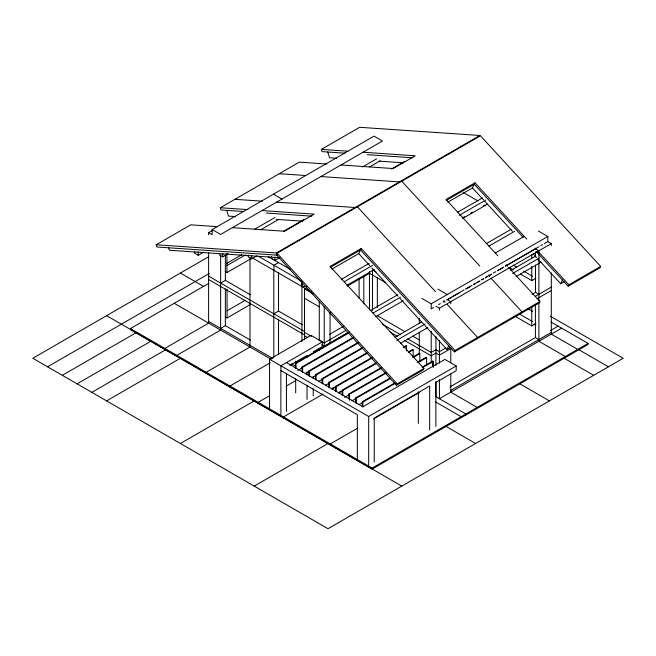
<?xml version="1.0" encoding="UTF-8"?>
<svg xmlns="http://www.w3.org/2000/svg" width="656" height="656" viewBox="0 0 656 656"><rect width="100%" height="100%" fill="white"/><g stroke="black" fill="none" stroke-linecap="round" stroke-linejoin="round"><path stroke-width="0.98" d="M536.288 251.617L568.137 286.229L599.978 267.845L600.675 266.418L480.438 135.776L276.971 253.241L276.274 254.667L396.511 385.318L423.235 369.886L423.932 368.467L330.075 266.475L361.218 248.493L455.075 350.484L454.378 351.903L360.521 249.911L330.239 267.394M331.895 269.083L358.717 253.601L361.218 248.493M447.925 202.089L472.476 187.919L474.977 182.819L526.735 239.063M396.511 385.318L397.208 383.891L423.932 368.467M424.858 325.466L446.9 349.427L448.704 345.745M476.92 338.89L477.617 337.471L447.212 304.433M521.274 313.281L521.971 311.862L490.877 278.07M508.851 267.763L539.904 301.506L539.207 302.933L454.378 351.903M537.928 259.038L560.659 283.745L562.463 280.063M568.137 286.229L568.834 284.802L600.675 266.418M156.202 244.762L276.438 252.945L277.135 255.168L156.899 246.992L156.202 244.762L190.707 224.844L217.226 226.648M243.925 211.527L221.023 209.969L220.326 207.739L299.284 162.155L326.827 164.033M344.99 153.176L322.088 151.618L321.391 149.396L359.677 127.289L479.913 135.472L276.438 252.945M212.159 229.559L373.994 136.128L382.464 141.024L220.637 234.454L212.159 229.559L212.159 234.692L208.624 232.65L208.624 234.668M208.624 232.65L212.126 230.625M194.734 251.568L194.734 253.282L198.235 255.299L203.54 252.232M254.61 229.256L274.946 217.513M362.497 166.968L376.651 158.801M208.518 256.832L32.8 358.274L328 528.711L623.2 358.274L550.277 316.176M260.76 229.748L278.447 219.539M369.533 166.952L380.144 160.818M219.235 254.815L222.737 256.832L228.042 253.765M47.56 366.802L209.215 273.47M226.787 263.327L241.728 254.7M283.54 231.306L303.876 219.563M391.427 169.018L404.695 161.36M226.96 265.549L245.221 255.004M225.197 271.559L226.919 272.56L250.403 259.005M551.122 322.088L588.055 343.416L588.055 344.457L372.116 469.13L130.454 329.607L130.454 328.558L208.723 283.376M248.165 255.143L248.165 256.857L251.666 258.874L256.972 255.815M220.637 283.072L225.361 280.35L250.387 294.79M62.32 375.322L136.12 332.715M271.486 256.676L271.486 258.39L274.987 260.407L279.407 257.857M278.529 262.597L273.962 265.237L273.962 270.37M77.08 383.842L150.88 341.235M226.96 310.854L245.221 300.309M91.84 392.362L165.64 349.755M225.295 316.922L227.066 317.947L250.551 304.392M220.637 328.377L225.361 325.647L250.387 340.095M474.977 182.819L446.047 199.514L497.806 255.766M446.228 200.433L474.28 184.238L523.193 237.39M106.6 400.89L180.4 358.274M273.798 313.765L278.521 311.042L302.277 324.753M341.694 279.177L369.107 263.351M457.544 212.29L482.299 197.997M344.31 281.703L372.608 265.368M459.274 215.332L485.801 200.014M462.841 217.726L464.604 216.701M470.795 213.126L472.566 212.109M483.177 205.984L484.948 204.959M346.967 285.303L374.379 269.477M462.808 218.423L487.572 204.123M347.377 286.049L369.467 273.29L385.728 282.679M269.542 407.983L269.542 359.267L310.977 335.339L322.317 341.883L322.317 346.622L313.24 351.87M370.492 310.485L397.905 294.659M486.334 243.597L511.098 229.305M329.665 334.306L343.514 326.311M322.317 341.883L280.883 365.81L280.883 414.535M373.108 313.019L400.521 297.184M488.958 246.131L514.599 231.322M345.638 330.534L324.236 342.891L319.095 339.923M289.878 365.351L307.024 355.454L307.024 357.504M321.661 344.802L324.236 346.286L348.238 332.428M375.724 316.635L403.178 300.784M295.43 368.09L295.43 363.121L349.099 332.141M295.43 363.121L296.02 363.465L348.812 332.986M495.337 253.019L523.554 236.734M302.039 371.911L302.039 366.942L353.067 337.479M302.039 366.942L302.629 367.286L353.658 337.824M297.775 370.394L302.178 367.852M180.4 443.497L254.2 400.89M308.861 375.847L308.861 370.878L358.127 342.432M308.861 370.878L309.452 371.222L358.717 342.776M305.27 373.707L309.673 371.165M269.559 395.732L258.177 402.3L258.177 403.342M286.188 386.13L295.815 380.57M421.849 298.398L431.205 303.802L547.809 236.48L547.809 241.613L544.283 243.647M315.47 379.66L315.47 374.699L362.104 347.778M315.47 374.699L316.061 375.035L362.694 348.115M312.092 377.643L315.61 375.609M431.992 308.476L433.567 307.566M438.569 304.679L440.332 303.662M442.972 302.137L444.735 301.12M446.498 300.104L464.112 289.927M465.875 288.911L472.041 285.352M473.804 284.335L479.971 280.776M481.734 279.759L483.497 278.743M485.26 277.726L487.9 276.192M489.663 275.176L491.426 274.159M493.189 273.142L495.829 271.617M497.592 270.6L503.759 267.041M505.522 266.024L538.994 246.697M540.757 245.68L542.52 244.663M451.795 297.16L447.392 299.702L450.787 301.662L450.787 303.687M453.558 296.143L459.725 292.584M465.899 289.025L470.303 286.475M473.829 284.442L475.592 283.425M477.355 282.408L479.11 281.391M481.758 279.866L483.521 278.849M485.284 277.832L487.047 276.816M489.688 275.29L491.451 274.274M497.617 270.707L502.906 267.656M505.546 266.131L535.501 248.837L538.896 250.797L538.896 300.743M435.928 306.204L439.422 308.222L551.302 243.63L551.302 245.656M322.17 383.53L322.17 378.561L367.04 352.657M322.17 378.561L322.76 378.906L366.753 353.502M395.084 337.266L421.611 321.948M510.926 270.387L535.69 256.086M318.701 381.456L322.219 379.43M396.814 340.308L425.113 323.974M512.664 273.429L539.191 258.111M328.779 387.343L328.779 382.382L371.895 357.487M328.779 382.382L329.369 382.719L372.485 357.832M325.401 385.326L328.918 383.293M400.349 343.4L427.761 327.574M516.198 276.512L540.962 262.22M335.601 391.279L335.601 386.318L376.068 362.948M403.35 347.204L405.982 345.679L406.572 346.024L406.572 350.985M332.297 388.295L334.06 387.278M323.129 394.01L283.474 416.904L283.474 417.946M331.936 388.918L335.462 386.884M332.01 389.139L376.659 363.293M403.94 347.541L406.572 346.024M520.38 274.036L531.762 280.612L535.895 278.226M342.211 395.101L342.211 390.131L380.923 367.786M408.196 352.034L412.599 349.5L413.19 349.837L413.19 356.79M339.119 392.231L340.874 391.214M342.211 390.131L342.801 390.476L381.513 368.123M408.786 352.379L413.19 349.837M338.832 393.083L342.35 391.05M348.853 398.938L348.853 393.969L385.81 372.633M413.083 356.889L419.241 353.33L419.832 353.674L419.832 361.62M348.853 393.969L349.443 394.313L386.4 372.977M412.796 357.733L419.832 353.674M344.564 397.405L348.959 394.863M531.983 294.355L535.501 292.322L538.896 294.282M355.675 402.874L355.675 397.905L389.984 378.094M417.257 362.35L426.056 357.266L426.646 357.61L426.646 365.556M352.083 400.734L355.601 398.7M355.675 397.905L356.265 398.249L390.574 378.438M417.847 362.686L426.646 357.61M445.547 348.18L439.422 351.714L435.928 349.689L431.205 352.42L407.811 338.914M535.378 296.315L551.302 287.123M446.9 349.427L450.369 347.426M560.659 283.745L564.119 281.752M537.141 298.693L551.302 290.51M362.284 406.687L362.284 401.726L394.838 382.932M422.111 367.18L432.673 361.087L433.263 361.431L433.263 367.385M362.284 401.726L362.875 402.062L395.429 383.268M422.702 367.524L433.263 361.431M358.906 404.67L362.424 402.636M455.075 350.484L539.904 301.506M269.542 359.267L368.672 416.494L456.199 365.966L456.199 370.706L435.879 382.44L435.879 426.384M254.2 486.104L328 443.497L106.6 315.667M515.124 316.307L531.762 325.909L535.895 323.523M357.61 428.163L330.288 443.932L330.288 444.981M373.469 419.004L419.291 392.55M449.934 386.909L535.403 337.561L538.896 339.587M550.392 330.616L558.141 326.139M450.787 390.451L551.302 332.42M561.634 328.156L439.422 398.717L439.422 379.447M130.454 328.558L372.116 468.081L588.055 343.416M270.288 362.793L229.936 385.999L229.936 387.04M306.86 286.524L301.94 286.533L301.949 281.399L301.94 341.596M321.391 149.396L347.918 151.2M363.219 152.241L415.248 155.784L393.141 168.543L341.112 165M367.294 154.693L412.903 157.801M336.659 158.252L329.566 157.776L327.762 152.003M379.234 161.155L403.563 162.811M279.259 173.717L305.753 175.521M321.038 176.562L399.496 181.901M234.914 199.317L262.425 201.195M276.684 202.163L355.142 207.501M220.326 207.739L247.87 209.617M262.154 210.592L314.183 214.127L284.565 231.232L232.536 227.689M266.229 213.044L311.846 216.152M235.594 216.603L228.501 216.119L226.697 210.355M276.143 219.366L302.498 221.154M279.907 257.767L169.396 250.248L168.494 247.361M538.453 231.076L547.809 236.48M463.136 192.372L477.97 200.933M547.809 241.613L551.302 243.63M513.131 265.081L516.633 267.099M523.636 271.141L532.393 276.201M508.999 267.468L513.377 269.993M527.457 308.427L532.721 311.461M519.257 313.921L532.393 321.506M578.567 349.558L608.44 366.802M534.148 324.22L535.895 325.228M563.807 358.078L593.68 375.322M273.47 194.16L281.949 199.055M437.929 289.116L447.285 294.511M376.011 271.937L372.477 269.895L372.477 310.419M519.527 383.637L549.4 400.89M377.348 315.7L404.727 331.51M412.681 336.102L419.75 340.185M268.247 256.668L290.772 269.673M456.199 365.966L444.866 359.422L362.907 406.736L286.451 362.596M382.194 324.121L400.742 334.831M390.14 332.108L397.208 336.184M404.276 340.267L431.205 355.814L435.928 353.084L439.422 355.109L450.787 348.549L450.787 362.858M258.538 256.34L301.079 280.899M252.626 258.054L311.379 291.977M313.199 293.913L304.515 288.902L304.515 339.824M304.515 298.275L319.275 306.795M477.207 407.409L450.787 392.157L450.787 374.1M435.6 401.964L461.119 416.699M208.624 276.135L304.515 331.51M304.515 332.362L311.461 336.372M208.624 279.53L304.515 334.896M304.515 335.782L307.123 337.282M180.4 273.06L203.844 286.598M445.727 426.244L475.6 443.497M335.601 386.318L336.192 386.655L336.192 391.624M291.723 363.957L295.241 365.991M208.624 321.44L272.921 358.561M174.234 303.285L271.158 359.242M280.883 370.55L357.34 414.69L357.34 458.675M328.877 444.005L401.8 486.104M535.017 248.058L536.395 249.559M537.781 251.059L568.834 284.802M472.476 187.919L483.497 199.9M484.874 201.4L512.434 231.338M533.098 253.798L536.542 257.546M506.088 264.762L507.465 266.262M401.734 181.212L479.815 266.057M488.113 275.069L489.491 276.57M357.381 206.82L435.469 291.666M443.759 300.678L445.145 302.178M358.717 253.601L369.738 265.573M371.804 267.82L397.987 296.274M400.053 298.521L423.481 323.974M276.971 253.241L397.208 383.891M577.723 350.427L577.723 349.377L551.302 334.125L551.302 272.962M565.316 357.586L565.316 356.544L538.896 341.284L538.896 302.785M535.501 251.871L535.501 256.922M535.501 265.016L535.501 292.322M535.403 304.851L535.403 337.561M531.762 254.315L531.762 258.357M531.762 266.451L531.762 280.612M531.762 306.491L531.762 325.909M465.842 415.018L465.842 413.969L435.928 396.7L435.928 381.48M439.422 308.222L439.422 310.247M439.422 340.587L439.422 363.219M435.928 336.544L435.928 365.253M432.673 361.087L432.673 366.056M431.205 303.802L431.205 308.935M431.205 331.182L431.205 362.907M429.664 429.975L429.664 386.023L374.248 418.02L374.248 462.004M419.291 318.234L419.291 323.293M419.291 332.395L419.291 354.01M418.331 391.747L418.331 423.432M377.348 277.267L377.348 307.607M372.116 468.081L372.116 469.13M369.467 271.584L369.467 309.698M368.672 416.494L368.672 465.227M363.826 276.553L363.826 303.859M362.875 402.062L362.875 407.032M359.103 278.882L359.103 298.095M356.265 398.249L356.265 403.21M349.443 394.313L349.443 400.267M342.801 390.476L342.801 395.445M330.058 312.223L330.058 342.924M329.369 382.719L329.369 387.688M324.236 306.483L324.236 346.286M322.76 378.906L322.76 383.867M319.275 301.178L319.275 340.882M319.275 348.344L319.275 350.361M316.061 375.035L316.061 380.004M313.24 376.396L313.24 378.438M313.24 388.664L313.24 395.814M309.452 371.222L309.452 376.183M307.024 371.813L307.024 374.871M307.024 385.097L307.024 399.406M302.629 367.286L302.629 372.247M296.02 363.465L296.02 368.434M295.684 361.177L295.684 363.219M295.684 378.553L295.684 392.862M286.451 373.469L286.451 411.312M278.521 272.609L278.521 311.042M278.521 319.546L278.521 354.297M274.987 256.988L274.987 260.407M273.798 270.28L273.798 357.02M251.666 255.455L251.666 258.874M249.977 257.537L249.977 347.016L206.197 372.288L206.197 373.338M227.066 289.321L227.066 317.947M226.919 253.339L226.919 272.56M225.361 255.061L225.361 280.35M225.361 288.845L225.361 325.647M222.737 253.413L222.737 256.832M220.637 254.758L220.637 330.075L176.858 355.355L176.858 356.397M208.624 252.872L208.624 323.137L164.845 348.418L164.845 349.459M198.235 251.879L198.235 255.299"/></g></svg>
